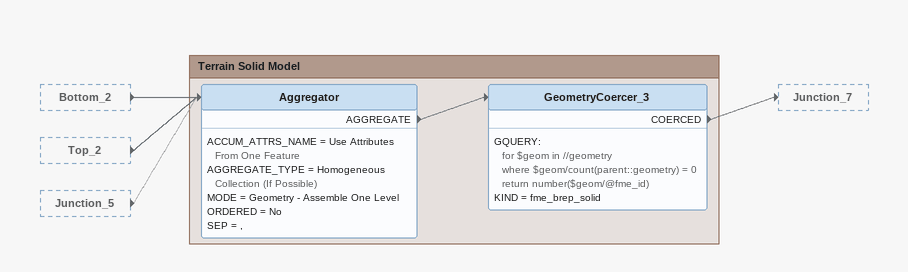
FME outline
Bottom_2 [outside]
    -> Aggregator
Top_2 [outside]
    -> Aggregator
Junction_5 [outside]
    -> Aggregator [off]

Bookmark: Terrain Solid Model
Aggregator
    ACCUM_ATTRS_NAME = Use Attributes From One Feature
    AGGREGATE_TYPE = Homogeneous Collection (If Possible)
    MODE = Geometry - Assemble One Level
    ORDERED = No
    SEP = ,
    AGGREGATE -> GeometryCoercer_3
GeometryCoercer_3
    GQUERY:
      for $geom in //geometry
      where $geom/count(parent::geometry) = 0
      return number($geom/@fme_id)
    KIND = fme_brep_solid
    COERCED -> Junction_7
